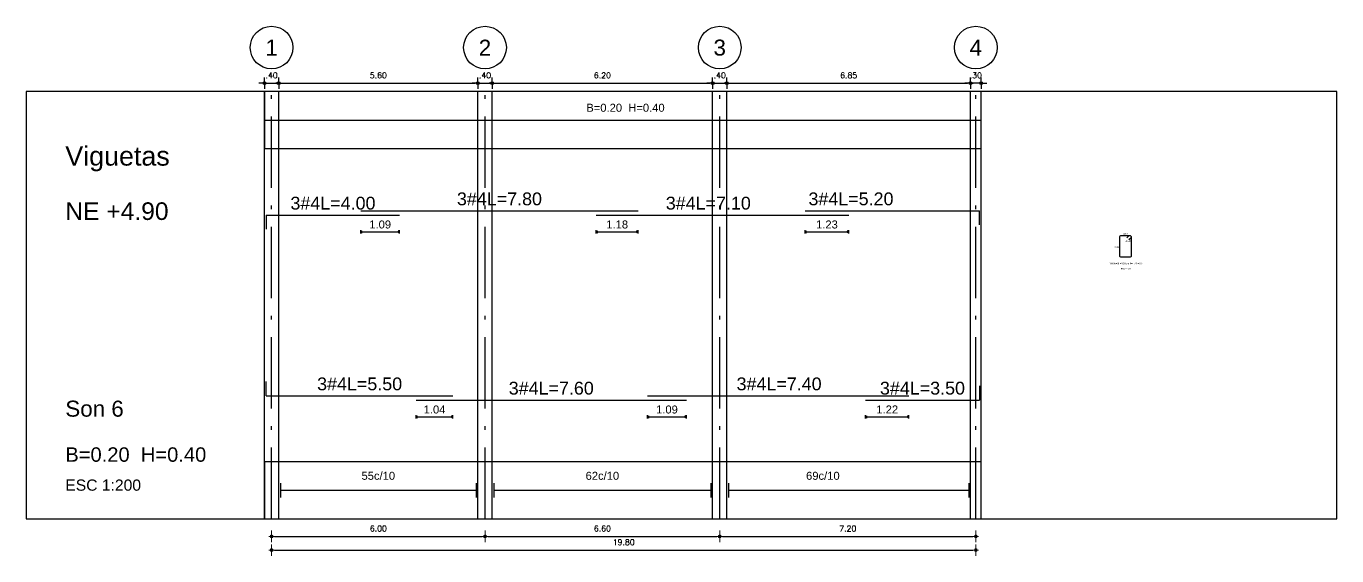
# Model space of a CAD drawing. Header units: feet. Extents: x -398 to 164, y -304 to 319.
# Drawn here: x -398.35 to -361.5, y -303.75 to -288.88 of the extents above; entities that cross this region are included whole.
import ezdxf
from ezdxf.enums import TextEntityAlignment as Align

# ---------------------------------------------------------------- set-up
doc = ezdxf.new("R2010")
doc.units = ezdxf.units.FT
doc.header["$MEASUREMENT"] = 0
doc.linetypes.add('EJES', pattern=[3, 2, -0.5, 0, -0.5])
doc.layers.get('DEFPOINTS').update_dxf_attribs({"lineweight": 0})
for name, color, linetype in [('ACERO', 6, 'Continuous'), ('AXI', 7, 'Continuous'), ('CAJA-EXT', 7, 'Continuous'), ('CAJA-GEN', 4, 'Continuous'), ('Col', 7, 'Continuous'), ('DEF-REF', 7, 'Continuous'), ('DIM', 7, 'Continuous'), ('DIM-COL', 7, 'Continuous'), ('EJES', 9, 'EJES'), ('ESTR', 7, 'Continuous'), ('Estri', 7, 'Continuous'), ('NIVEL', 7, 'Continuous'), ('NOM-DESP', 7, 'Continuous'), ('TEXTO', 7, 'Continuous'), ('TX-EJES', 7, 'Continuous'), ('TX-V', 3, 'Continuous')]:
    doc.layers.add(name, color=color, linetype=linetype)
doc.styles.add('D100N', font='romans.shx', dxfattribs={"height": 0.16})
doc.styles.get("Standard").update_dxf_attribs({"font": 'arial.ttf'})
doc.dimstyles.new('D100', dxfattribs={"dimtxt": 0.15, "dimasz": 0.08, "dimexe": 0, "dimexo": 0, "dimgap": 0.14, "dimtad": 1, "dimzin": 4, "dimdsep": 46, "dimtxsty": 'D100N', "dimblk1": 'DIMBLK', "dimblk2": 'DIMBLK', "dimsah": 1, "dimcen": 0.09, "dimse1": 1, "dimse2": 1, "dimclrd": 9, "dimclre": 256, "dimclrt": 256, "dimadec": 0, "dimazin": 0, "dimtfac": 6, "dimtix": 1, "dimtmove": 2, "dimatfit": 3, "dimfxl": 1, "dimtvp": 0.466667, "dimtolj": 1, "dimtzin": 4, "dimarcsym": 0})

# ---------------------------------------------------------------- blocks, each defined once
blk = doc.blocks.new('DIMBLK')
for q in [(0, 2), (0, -2), (-1, 0), (1, 0)]:
    blk.add_line((0, 0), q)
blk.add_circle((0, 0), 0.5)
blk = doc.blocks.new('*D351')
at = {"layer": 'DEFPOINTS', "color": 9, "lineweight": -2, "transparency": 16777216}
blk.add_line((-391.373, -303.207), (-385.533, -303.207), dxfattribs=at)
at = {"layer": 'DEFPOINTS', "color": 0, "transparency": 16777216}
for p in [(-391.453, -302.711), (-385.453, -302.711), (-385.453, -303.207)]:
    blk.add_point(p, dxfattribs=at)
at = {"layer": 'DEFPOINTS', "color": 9, "lineweight": -2, "transparency": 16777216, "xscale": 0.08, "yscale": 0.08, "zscale": 0.08, "rotation": 180}
blk.add_blockref('DIMBLK', (-391.453, -303.207), dxfattribs=at)
at = {"layer": 'DEFPOINTS', "color": 9, "lineweight": -2, "transparency": 16777216, "xscale": 0.08, "yscale": 0.08, "zscale": 0.08}
blk.add_blockref('DIMBLK', (-385.453, -303.207), dxfattribs=at)
at = {"layer": 'DEFPOINTS', "transparency": 16777216, "insert": (-388.453, -302.987), "char_height": 0.16, "attachment_point": 5, "style": 'D100N'}
blk.add_mtext('\\A1;6.00', dxfattribs=at)
blk = doc.blocks.new('*D352')
at = {"layer": 'DEFPOINTS', "color": 9, "lineweight": -2, "transparency": 16777216}
blk.add_line((-385.373, -303.207), (-378.933, -303.207), dxfattribs=at)
at = {"layer": 'DEFPOINTS', "color": 0, "transparency": 16777216}
for p in [(-385.453, -302.711), (-378.853, -302.711), (-378.853, -303.207)]:
    blk.add_point(p, dxfattribs=at)
at = {"layer": 'DEFPOINTS', "color": 9, "lineweight": -2, "transparency": 16777216, "xscale": 0.08, "yscale": 0.08, "zscale": 0.08, "rotation": 180}
blk.add_blockref('DIMBLK', (-385.453, -303.207), dxfattribs=at)
at = {"layer": 'DEFPOINTS', "color": 9, "lineweight": -2, "transparency": 16777216, "xscale": 0.08, "yscale": 0.08, "zscale": 0.08}
blk.add_blockref('DIMBLK', (-378.853, -303.207), dxfattribs=at)
at = {"layer": 'DEFPOINTS', "transparency": 16777216, "insert": (-382.153, -302.987), "char_height": 0.16, "attachment_point": 5, "style": 'D100N'}
blk.add_mtext('\\A1;6.60', dxfattribs=at)
blk = doc.blocks.new('*D353')
at = {"layer": 'DEFPOINTS', "color": 9, "lineweight": -2, "transparency": 16777216}
blk.add_line((-378.773, -303.207), (-371.733, -303.207), dxfattribs=at)
at = {"layer": 'DEFPOINTS', "color": 0, "transparency": 16777216}
for p in [(-378.853, -302.711), (-371.653, -302.711), (-371.653, -303.207)]:
    blk.add_point(p, dxfattribs=at)
at = {"layer": 'DEFPOINTS', "color": 9, "lineweight": -2, "transparency": 16777216, "xscale": 0.08, "yscale": 0.08, "zscale": 0.08, "rotation": 180}
blk.add_blockref('DIMBLK', (-378.853, -303.207), dxfattribs=at)
at = {"layer": 'DEFPOINTS', "color": 9, "lineweight": -2, "transparency": 16777216, "xscale": 0.08, "yscale": 0.08, "zscale": 0.08}
blk.add_blockref('DIMBLK', (-371.653, -303.207), dxfattribs=at)
at = {"layer": 'DEFPOINTS', "transparency": 16777216, "insert": (-375.253, -302.987), "char_height": 0.16, "attachment_point": 5, "style": 'D100N'}
blk.add_mtext('\\A1;7.20', dxfattribs=at)
blk = doc.blocks.new('*D354')
at = {"layer": 'DEFPOINTS', "color": 9, "lineweight": -2, "transparency": 16777216}
blk.add_line((-391.373, -303.592), (-371.733, -303.592), dxfattribs=at)
at = {"layer": 'DEFPOINTS', "color": 0, "transparency": 16777216}
for p in [(-391.453, -302.711), (-371.653, -302.711), (-371.653, -303.592)]:
    blk.add_point(p, dxfattribs=at)
at = {"layer": 'DEFPOINTS', "color": 9, "lineweight": -2, "transparency": 16777216, "xscale": 0.08, "yscale": 0.08, "zscale": 0.08, "rotation": 180}
blk.add_blockref('DIMBLK', (-391.453, -303.592), dxfattribs=at)
at = {"layer": 'DEFPOINTS', "color": 9, "lineweight": -2, "transparency": 16777216, "xscale": 0.08, "yscale": 0.08, "zscale": 0.08}
blk.add_blockref('DIMBLK', (-371.653, -303.592), dxfattribs=at)
at = {"layer": 'DEFPOINTS', "transparency": 16777216, "insert": (-381.553, -303.372), "char_height": 0.16, "attachment_point": 5, "style": 'D100N'}
blk.add_mtext('\\A1;19.80', dxfattribs=at)
blk = doc.blocks.new('*D355')
at = {"layer": 'DEFPOINTS', "color": 0, "transparency": 16777216}
for p in [(-371.803, -290.476), (-371.803, -290.711), (-371.503, -290.711)]:
    blk.add_point(p, dxfattribs=at)
at = {"layer": 'DIM', "color": 9, "lineweight": -2, "transparency": 16777216}
for p, q in [((-371.883, -290.476), (-371.963, -290.476)), ((-371.503, -290.476), (-371.803, -290.476)), ((-371.423, -290.476), (-371.343, -290.476))]:
    blk.add_line(p, q, dxfattribs=at)
at = {"layer": 'DIM', "color": 9, "lineweight": -2, "transparency": 16777216, "xscale": 0.08, "yscale": 0.08, "zscale": 0.08}
blk.add_blockref('DIMBLK', (-371.803, -290.476), dxfattribs=at)
at = {"layer": 'DIM', "color": 9, "lineweight": -2, "transparency": 16777216, "xscale": 0.08, "yscale": 0.08, "zscale": 0.08, "rotation": 180}
blk.add_blockref('DIMBLK', (-371.503, -290.476), dxfattribs=at)
at = {"layer": 'DIM', "transparency": 16777216, "insert": (-371.653, -290.256), "char_height": 0.16, "attachment_point": 5, "style": 'D100N'}
blk.add_mtext('\\A1;.30', dxfattribs=at)
blk = doc.blocks.new('*D356')
at = {"layer": 'DEFPOINTS', "color": 0, "transparency": 16777216}
for p in [(-378.653, -290.711), (-371.803, -290.476), (-371.803, -290.711)]:
    blk.add_point(p, dxfattribs=at)
at = {"layer": 'DIM', "color": 9, "lineweight": -2, "transparency": 16777216}
blk.add_line((-378.573, -290.476), (-371.883, -290.476), dxfattribs=at)
at = {"layer": 'DIM', "color": 9, "lineweight": -2, "transparency": 16777216, "xscale": 0.08, "yscale": 0.08, "zscale": 0.08, "rotation": 180}
blk.add_blockref('DIMBLK', (-378.653, -290.476), dxfattribs=at)
at = {"layer": 'DIM', "color": 9, "lineweight": -2, "transparency": 16777216, "xscale": 0.08, "yscale": 0.08, "zscale": 0.08}
blk.add_blockref('DIMBLK', (-371.803, -290.476), dxfattribs=at)
at = {"layer": 'DIM', "transparency": 16777216, "insert": (-375.228, -290.256), "char_height": 0.16, "attachment_point": 5, "style": 'D100N'}
blk.add_mtext('\\A1;6.85', dxfattribs=at)
blk = doc.blocks.new('*D357')
at = {"layer": 'DEFPOINTS', "color": 0, "transparency": 16777216}
for p in [(-379.053, -290.711), (-378.653, -290.476), (-378.653, -290.711)]:
    blk.add_point(p, dxfattribs=at)
at = {"layer": 'DIM', "color": 9, "lineweight": -2, "transparency": 16777216}
for p, q in [((-379.133, -290.476), (-379.213, -290.476)), ((-379.053, -290.476), (-378.653, -290.476)), ((-378.573, -290.476), (-378.493, -290.476))]:
    blk.add_line(p, q, dxfattribs=at)
at = {"layer": 'DIM', "color": 9, "lineweight": -2, "transparency": 16777216, "xscale": 0.08, "yscale": 0.08, "zscale": 0.08}
blk.add_blockref('DIMBLK', (-379.053, -290.476), dxfattribs=at)
at = {"layer": 'DIM', "color": 9, "lineweight": -2, "transparency": 16777216, "xscale": 0.08, "yscale": 0.08, "zscale": 0.08, "rotation": 180}
blk.add_blockref('DIMBLK', (-378.653, -290.476), dxfattribs=at)
at = {"layer": 'DIM', "transparency": 16777216, "insert": (-378.853, -290.256), "char_height": 0.16, "attachment_point": 5, "style": 'D100N'}
blk.add_mtext('\\A1;.40', dxfattribs=at)
blk = doc.blocks.new('*D358')
at = {"layer": 'DEFPOINTS', "color": 0, "transparency": 16777216}
for p in [(-385.253, -290.711), (-379.053, -290.476), (-379.053, -290.711)]:
    blk.add_point(p, dxfattribs=at)
at = {"layer": 'DIM', "color": 9, "lineweight": -2, "transparency": 16777216}
blk.add_line((-385.173, -290.476), (-379.133, -290.476), dxfattribs=at)
at = {"layer": 'DIM', "color": 9, "lineweight": -2, "transparency": 16777216, "xscale": 0.08, "yscale": 0.08, "zscale": 0.08, "rotation": 180}
blk.add_blockref('DIMBLK', (-385.253, -290.476), dxfattribs=at)
at = {"layer": 'DIM', "color": 9, "lineweight": -2, "transparency": 16777216, "xscale": 0.08, "yscale": 0.08, "zscale": 0.08}
blk.add_blockref('DIMBLK', (-379.053, -290.476), dxfattribs=at)
at = {"layer": 'DIM', "transparency": 16777216, "insert": (-382.153, -290.256), "char_height": 0.16, "attachment_point": 5, "style": 'D100N'}
blk.add_mtext('\\A1;6.20', dxfattribs=at)
blk = doc.blocks.new('*D359')
at = {"layer": 'DEFPOINTS', "color": 0, "transparency": 16777216}
for p in [(-385.653, -290.711), (-385.253, -290.476), (-385.253, -290.711)]:
    blk.add_point(p, dxfattribs=at)
at = {"layer": 'DIM', "color": 9, "lineweight": -2, "transparency": 16777216}
for p, q in [((-385.733, -290.476), (-385.813, -290.476)), ((-385.653, -290.476), (-385.253, -290.476)), ((-385.173, -290.476), (-385.093, -290.476))]:
    blk.add_line(p, q, dxfattribs=at)
at = {"layer": 'DIM', "color": 9, "lineweight": -2, "transparency": 16777216, "xscale": 0.08, "yscale": 0.08, "zscale": 0.08}
blk.add_blockref('DIMBLK', (-385.653, -290.476), dxfattribs=at)
at = {"layer": 'DIM', "color": 9, "lineweight": -2, "transparency": 16777216, "xscale": 0.08, "yscale": 0.08, "zscale": 0.08, "rotation": 180}
blk.add_blockref('DIMBLK', (-385.253, -290.476), dxfattribs=at)
at = {"layer": 'DIM', "transparency": 16777216, "insert": (-385.453, -290.256), "char_height": 0.16, "attachment_point": 5, "style": 'D100N'}
blk.add_mtext('\\A1;.40', dxfattribs=at)
blk = doc.blocks.new('*D360')
at = {"layer": 'DEFPOINTS', "color": 0, "transparency": 16777216}
for p in [(-391.253, -290.711), (-385.653, -290.476), (-385.653, -290.711)]:
    blk.add_point(p, dxfattribs=at)
at = {"layer": 'DIM', "color": 9, "lineweight": -2, "transparency": 16777216}
blk.add_line((-391.173, -290.476), (-385.733, -290.476), dxfattribs=at)
at = {"layer": 'DIM', "color": 9, "lineweight": -2, "transparency": 16777216, "xscale": 0.08, "yscale": 0.08, "zscale": 0.08, "rotation": 180}
blk.add_blockref('DIMBLK', (-391.253, -290.476), dxfattribs=at)
at = {"layer": 'DIM', "color": 9, "lineweight": -2, "transparency": 16777216, "xscale": 0.08, "yscale": 0.08, "zscale": 0.08}
blk.add_blockref('DIMBLK', (-385.653, -290.476), dxfattribs=at)
at = {"layer": 'DIM', "transparency": 16777216, "insert": (-388.453, -290.256), "char_height": 0.16, "attachment_point": 5, "style": 'D100N'}
blk.add_mtext('\\A1;5.60', dxfattribs=at)
blk = doc.blocks.new('*D361')
at = {"layer": 'DEFPOINTS', "color": 0, "transparency": 16777216}
for p in [(-391.653, -290.711), (-391.253, -290.476), (-391.253, -290.711)]:
    blk.add_point(p, dxfattribs=at)
at = {"layer": 'DIM', "color": 9, "lineweight": -2, "transparency": 16777216}
for p, q in [((-391.733, -290.476), (-391.813, -290.476)), ((-391.653, -290.476), (-391.253, -290.476)), ((-391.173, -290.476), (-391.093, -290.476))]:
    blk.add_line(p, q, dxfattribs=at)
at = {"layer": 'DIM', "color": 9, "lineweight": -2, "transparency": 16777216, "xscale": 0.08, "yscale": 0.08, "zscale": 0.08}
blk.add_blockref('DIMBLK', (-391.653, -290.476), dxfattribs=at)
at = {"layer": 'DIM', "color": 9, "lineweight": -2, "transparency": 16777216, "xscale": 0.08, "yscale": 0.08, "zscale": 0.08, "rotation": 180}
blk.add_blockref('DIMBLK', (-391.253, -290.476), dxfattribs=at)
at = {"layer": 'DIM', "transparency": 16777216, "insert": (-391.453, -290.256), "char_height": 0.16, "attachment_point": 5, "style": 'D100N'}
blk.add_mtext('\\A1;.40', dxfattribs=at)

msp = doc.modelspace()

# ---------------------------------------------------------------- linework, layer by layer
at = {"layer": 'ACERO'}
for p, q in [((-388.9472, -294.0589), (-381.1472, -294.0589)), ((-376.4535, -294.0589), (-371.5535, -294.0589)), ((-371.5535, -294.4589), (-371.5535, -294.0589)), ((-391.6035, -294.1789), (-391.6035, -294.5789)), ((-391.6035, -294.1789), (-387.8535, -294.1789)), ((-382.3249, -294.1789), (-375.225, -294.1789)), ((-391.6035, -299.2569), (-391.6035, -298.8569)), ((-371.5535, -298.9769), (-371.5535, -299.3769)), ((-391.6035, -299.2569), (-386.3535, -299.2569)), ((-387.3905, -299.3769), (-379.7905, -299.3769)), ((-380.8844, -299.2569), (-373.5344, -299.2569)), ((-374.7535, -299.3769), (-371.5535, -299.3769))]:
    msp.add_line(p, q, dxfattribs=at)
msp.add_lwpolyline([(-367.4056, -294.8186), (-367.3542, -294.7671, -0.6681786), (-367.2835, -294.7964), (-367.2835, -295.3244, -0.4142136), (-367.3249, -295.3659), (-367.562, -295.3659, -0.4142136), (-367.6035, -295.3244), (-367.6035, -294.7964, -0.4142136), (-367.562, -294.755), (-367.3249, -294.755, -0.6681786), (-367.2956, -294.8258), (-367.347, -294.8772)], format="xyb", dxfattribs=at)
at = {"layer": 'AXI'}
for centre in [(-391.4535, -289.4756), (-385.4535, -289.4756), (-378.8535, -289.4756), (-371.6535, -289.4756)]:
    msp.add_circle(centre, 0.6, dxfattribs=at)
at = {"layer": 'CAJA-EXT'}
for points in [[(-391.6535, -292.3114), (-371.5035, -292.3114), (-371.5035, -290.7114), (-391.6535, -290.7114)], [(-391.6535, -302.7114), (-371.5035, -302.7114), (-371.5035, -301.1114), (-391.6535, -301.1114)]]:
    msp.add_lwpolyline(points, close=True, dxfattribs=at)
at = {"layer": 'CAJA-GEN'}
msp.add_lwpolyline([(-398.3535, -302.7114), (-361.5035, -302.7114), (-361.5035, -290.7114), (-398.3535, -290.7114)], close=True, dxfattribs=at)
at = {"layer": 'Col'}
for p, q in [((-391.6535, -296.7114), (-391.6535, -290.7114)), ((-391.2535, -296.7114), (-391.2535, -290.7114)), ((-385.6535, -296.7114), (-385.6535, -290.7114)), ((-385.2535, -296.7114), (-385.2535, -290.7114)), ((-379.0535, -296.7114), (-379.0535, -290.7114)), ((-378.6535, -296.7114), (-378.6535, -290.7114)), ((-371.8035, -296.7114), (-371.8035, -290.7114)), ((-371.5035, -296.7114), (-371.5035, -290.7114)), ((-391.6535, -302.7114), (-391.6535, -296.7114)), ((-391.2535, -302.7114), (-391.2535, -296.7114)), ((-385.6535, -302.7114), (-385.6535, -296.7114)), ((-385.2535, -302.7114), (-385.2535, -296.7114)), ((-379.0535, -302.7114), (-379.0535, -296.7114)), ((-378.6535, -302.7114), (-378.6535, -296.7114)), ((-371.8035, -302.7114), (-371.8035, -296.7114)), ((-371.5035, -302.7114), (-371.5035, -296.7114))]:
    msp.add_line(p, q, dxfattribs=at)
at = {"layer": 'DIM'}
for p, q in [((-388.9472, -294.7006), (-388.9472, -294.6006)), ((-388.9472, -294.6506), (-388.9039, -294.6256)), ((-388.9472, -294.6506), (-388.9039, -294.6756)), ((-388.9472, -294.6506), (-387.8535, -294.6506)), ((-387.8535, -294.6506), (-387.8968, -294.6256)), ((-387.8535, -294.6506), (-387.8968, -294.6756)), ((-387.8535, -294.7006), (-387.8535, -294.6006)), ((-382.3249, -294.7006), (-382.3249, -294.6006)), ((-382.3249, -294.6506), (-382.2816, -294.6256)), ((-382.3249, -294.6506), (-382.2816, -294.6756)), ((-382.3249, -294.6506), (-381.1472, -294.6506)), ((-381.1472, -294.6506), (-381.1905, -294.6256)), ((-381.1472, -294.6506), (-381.1905, -294.6756)), ((-381.1472, -294.7006), (-381.1472, -294.6006)), ((-376.4535, -294.7006), (-376.4535, -294.6006)), ((-376.4535, -294.6506), (-376.4102, -294.6256)), ((-376.4535, -294.6506), (-376.4102, -294.6756)), ((-376.4535, -294.6506), (-375.225, -294.6506)), ((-375.225, -294.6506), (-375.2683, -294.6256)), ((-375.225, -294.6506), (-375.2683, -294.6756)), ((-375.225, -294.7006), (-375.225, -294.6006)), ((-387.3905, -299.8985), (-387.3905, -299.7985)), ((-387.3905, -299.8485), (-387.3472, -299.8235)), ((-387.3905, -299.8485), (-387.3472, -299.8735)), ((-387.3905, -299.8485), (-386.3535, -299.8485)), ((-386.3535, -299.8485), (-386.3968, -299.8235)), ((-386.3535, -299.8485), (-386.3968, -299.8735)), ((-386.3535, -299.8985), (-386.3535, -299.7985)), ((-380.8844, -299.8985), (-380.8844, -299.7985)), ((-380.8844, -299.8485), (-380.8411, -299.8235)), ((-380.8844, -299.8485), (-380.8411, -299.8735)), ((-380.8844, -299.8485), (-379.7905, -299.8485)), ((-379.7905, -299.8485), (-379.8338, -299.8235)), ((-379.7905, -299.8485), (-379.8338, -299.8735)), ((-379.7905, -299.8985), (-379.7905, -299.7985)), ((-374.7535, -299.8985), (-374.7535, -299.7985)), ((-374.7535, -299.8485), (-374.7102, -299.8235)), ((-374.7535, -299.8485), (-374.7102, -299.8735)), ((-374.7535, -299.8485), (-373.5344, -299.8485)), ((-373.5344, -299.8485), (-373.5777, -299.8235)), ((-373.5344, -299.8485), (-373.5777, -299.8735)), ((-373.5344, -299.8985), (-373.5344, -299.7985))]:
    msp.add_line(p, q, dxfattribs=at)
at = {"layer": 'DIM-COL'}
for p, q in [((-391.6535, -291.5864), (-391.6535, -291.4364)), ((-391.2535, -291.5864), (-391.2535, -291.4364)), ((-391.2535, -291.5864), (-391.2535, -291.4364)), ((-385.6535, -291.5864), (-385.6535, -291.4364)), ((-385.2535, -291.5864), (-385.2535, -291.4364)), ((-379.0535, -291.5864), (-379.0535, -291.4364)), ((-378.6535, -291.5864), (-378.6535, -291.4364)), ((-371.8035, -291.5864), (-371.8035, -291.4364)), ((-371.8035, -291.5864), (-371.8035, -291.4364)), ((-371.5035, -291.5864), (-371.5035, -291.4364)), ((-391.6535, -291.5114), (-371.5035, -291.5114)), ((-391.6535, -291.5114), (-371.5035, -291.5114)), ((-391.2535, -291.5114), (-371.8035, -291.5114))]:
    msp.add_line(p, q, dxfattribs=at)
at = {"layer": 'EJES'}
for p, q in [((-391.4535, -302.7114), (-391.4535, -290.3114)), ((-385.4535, -302.7114), (-385.4535, -290.3114)), ((-378.8535, -302.7114), (-378.8535, -290.3114)), ((-371.6535, -302.7114), (-371.6535, -290.3114))]:
    msp.add_line(p, q, dxfattribs=at)
at = {"layer": 'Estri'}
for p, q in [((-391.2035, -301.7114), (-391.2035, -302.1114)), ((-385.7035, -301.7114), (-385.7035, -302.1114)), ((-385.2035, -301.7114), (-385.2035, -302.1114)), ((-379.1035, -301.7114), (-379.1035, -302.1114)), ((-378.6035, -301.7114), (-378.6035, -302.1114)), ((-371.8535, -301.7114), (-371.8535, -302.1114)), ((-371.8535, -301.7114), (-371.8535, -302.1114)), ((-391.2035, -301.9114), (-385.7035, -301.9114)), ((-385.2035, -301.9114), (-379.1035, -301.9114)), ((-378.6035, -301.9114), (-371.8535, -301.9114)), ((-371.8535, -301.9114), (-371.8535, -301.9114))]:
    msp.add_line(p, q, dxfattribs=at)

# ---------------------------------------------------------------- texts
at = {"layer": 'AXI'}
msp.add_text('B=0.20  H=0.40', height=0.405, dxfattribs=at).set_placement((-397.2535, -301.1114))
at = {"layer": 'DEF-REF'}
for s, p in [('3#4L=4.00', (-389.7285, -294.0257)), ('3#4L=7.80', (-385.0472, -293.9057)), ('3#4L=7.10', (-379.1749, -294.0257)), ('3#4L=5.20', (-375.1633, -293.9057)), ('3#4L=5.50', (-388.9785, -299.1036)), ('3#4L=7.40', (-377.1844, -299.1036)), ('3#4L=7.60', (-383.5905, -299.2236)), ('3#4L=3.50', (-373.1535, -299.2236))]:
    msp.add_text(s, height=0.36, dxfattribs=at).set_placement(p, align=Align.CENTER)
at = {"layer": 'DIM'}
for s, p in [('1.09', (-388.4003, -294.5573)), ('1.18', (-381.7361, -294.5573)), ('1.23', (-375.8392, -294.5573)), ('1.04', (-386.872, -299.7552)), ('1.09', (-380.3375, -299.7552)), ('1.22', (-374.1439, -299.7552))]:
    msp.add_text(s, height=0.225, dxfattribs=at).set_placement(p, align=Align.CENTER)
at = {"layer": 'ESTR'}
for s, height, p in [('0.12', 0.05236, (-367.4435, -294.7338)), ('0.32', 0.05236, (-367.6832, -295.1045)), ('0.10', 0.05236, (-367.3764, -294.9379)), (' 186E#3L=108cm b=12 h=32', 0.052364, (-367.4435, -295.5676))]:
    msp.add_text(s, height=height, dxfattribs=at).set_placement(p, align=Align.CENTER)
at = {"layer": 'NIVEL'}
msp.add_text('NE +4.90', height=0.495, dxfattribs=at).set_placement((-397.2535, -294.3182))
at = {"layer": 'NOM-DESP'}
msp.add_text('Viguetas', height=0.54, dxfattribs=at).set_placement((-397.2535, -292.7915))
at = {"layer": 'TEXTO'}
for s, p in [('B=0.20  H=0.40', (-381.5035, -291.2781)), ('55c/10', (-388.4535, -301.6181)), ('62c/10', (-382.1535, -301.6181)), ('69c/10', (-375.9535, -301.6181))]:
    msp.add_text(s, height=0.225, dxfattribs=at).set_placement(p, align=Align.CENTER)
msp.add_text('ESC 1:20', height=0.04582, dxfattribs=at).set_placement((-367.298, -295.7169), align=Align.RIGHT)
msp.add_text('ESC 1:200', height=0.315, dxfattribs=at).set_placement((-397.2535, -301.9248))
at = {"layer": 'TX-EJES'}
for s, p in [('1', (-391.4535, -289.4756)), ('2', (-385.4535, -289.4756)), ('3', (-378.8535, -289.4756)), ('4', (-371.6535, -289.4756))]:
    msp.add_text(s, height=0.45, dxfattribs=at).set_placement(p, align=Align.MIDDLE)
at = {"layer": 'TX-V'}
msp.add_text('Son 6', height=0.45, dxfattribs=at).set_placement((-397.2535, -299.8448))

# ---------------------------------------------------------------- dimensions: what is measured, and where the dimension line sits
at = {"layer": 'DEFPOINTS'}
for base, p1, p2, picture, middle in [((-385.4535, -303.2075), (-391.4535, -302.7114), (-385.4535, -302.7114), '*D351', (-388.4535, -302.9875)), ((-371.6535, -303.5923), (-391.4535, -302.7114), (-371.6535, -302.7114), '*D354', (-381.5535, -303.3723)), ((-378.8535, -303.2075), (-385.4535, -302.7114), (-378.8535, -302.7114), '*D352', (-382.1535, -302.9875)), ((-371.6535, -303.2075), (-378.8535, -302.7114), (-371.6535, -302.7114), '*D353', (-375.2535, -302.9875))]:
    dim = msp.add_linear_dim(base=base, p1=p1, p2=p2, dimstyle='D100', override={"dimfxl": 0}, dxfattribs=at)
    dim.commit()
    dim.dimension.update_dxf_attribs({"geometry": picture, "text_midpoint": middle})
at = {"layer": 'DIM'}
for base, p1, p2, picture, middle in [((-391.2535, -290.4759), (-391.6535, -290.7114), (-391.2535, -290.7114), '*D361', (-391.4535, -290.2559)), ((-385.6535, -290.4759), (-391.2535, -290.7114), (-385.6535, -290.7114), '*D360', (-388.4535, -290.2559)), ((-385.2535, -290.4759), (-385.6535, -290.7114), (-385.2535, -290.7114), '*D359', (-385.4535, -290.2559)), ((-379.0535, -290.4759), (-385.2535, -290.7114), (-379.0535, -290.7114), '*D358', (-382.1535, -290.2559)), ((-378.6535, -290.4759), (-379.0535, -290.7114), (-378.6535, -290.7114), '*D357', (-378.8535, -290.2559)), ((-371.8035, -290.4759), (-378.6535, -290.7114), (-371.8035, -290.7114), '*D356', (-375.2285, -290.2559)), ((-371.8035, -290.4759), (-371.5035, -290.7114), (-371.8035, -290.7114), '*D355', (-371.6535, -290.2559))]:
    dim = msp.add_linear_dim(base=base, p1=p1, p2=p2, dimstyle='D100', override={"dimfxl": 0}, dxfattribs=at)
    dim.commit()
    dim.dimension.update_dxf_attribs({"geometry": picture, "text_midpoint": middle})

doc.saveas('drawing.dxf')
